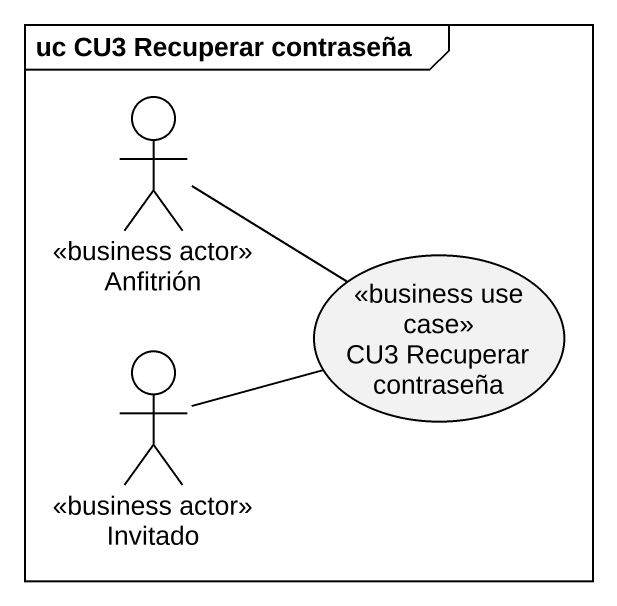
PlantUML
@startuml
mainframe uc CU3 Recuperar contraseña
actor Anfitrión <<business actor>>
actor Invitado <<business actor>>
usecase "CU3 Recuperar contraseña" as CU3_Recuperar_contraseña <<business use case>>
Anfitrión -right- CU3_Recuperar_contraseña
Invitado -right- CU3_Recuperar_contraseña
@enduml
